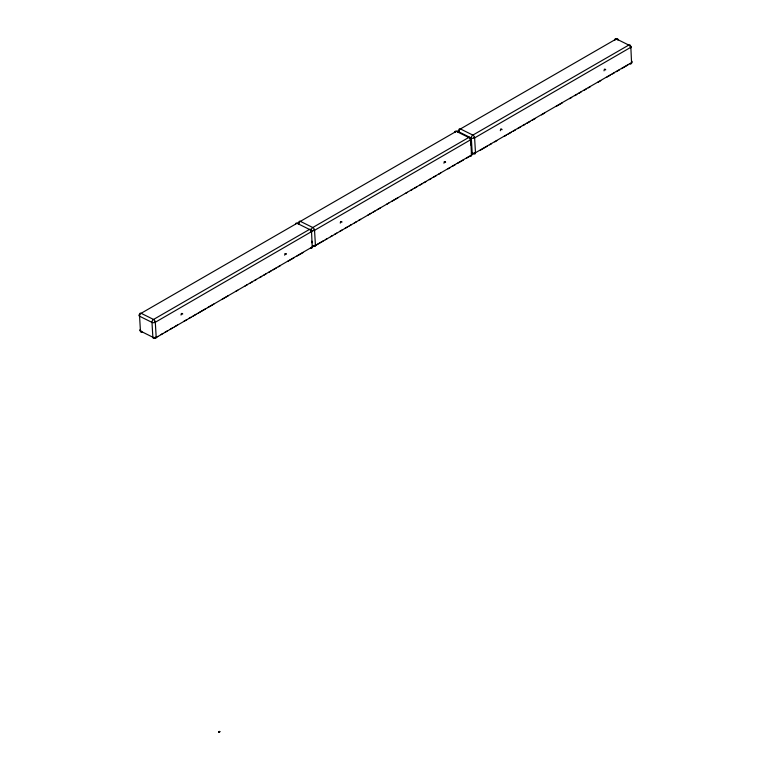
<?xml version="1.0" encoding="UTF-8"?>
<svg xmlns="http://www.w3.org/2000/svg" width="771" height="771" viewBox="0 0 771 771"><rect width="100%" height="100%" fill="white"/><g stroke="black" fill="none" stroke-linecap="round" stroke-linejoin="round"><path stroke-width="1.16" d="M219.003 732.392C219.359 730.542 220.284 732.122 219.041 731.824L219.031 732.45L219.793 731.689M219.176 732.305L219.301 731.409M219.427 732.161C219.388 731.371 218.675 731.814 219.571 731.785M219.523 732.151C218.781 732.248 219.504 731.274 219.08 732.007M219.272 732.305L219.533 731.486M311.523 231.377L312.255 247.558M470.763 139.435L471.505 155.617M630.842 47.021L631.574 63.203M455.083 131.706L454.755 132.487L455.295 131.754M615.152 39.292L614.824 40.073L615.374 39.34M311.677 231.541L155.308 322.259A2.342 1.253 -3.3 0 1 151.993 322.394L139.58 316.226A2.342 1.253 -3.3 0 1 139.58 314.452A2.342 1.359 60 0 1 141.122 313.296L297.047 223.272A2.342 1.446 -63.6 0 1 298.734 223.812M470.917 139.599L314.549 230.317A2.342 1.253 -3.3 0 1 311.233 230.452A2.342 1.446 -63.6 0 0 309.46 229.43L297.047 223.272A2.342 1.359 60 0 0 295.534 223.937M630.996 47.185L474.618 137.903A2.342 1.253 -3.3 0 1 471.312 138.038L458.899 131.87A2.342 1.253 -3.3 0 1 458.899 130.097A2.342 1.359 60 0 1 460.441 128.94L616.366 38.916L628.779 45.075A2.342 1.446 -63.6 0 1 630.553 46.096A2.342 1.253 -3.3 0 1 630.543 47.879A2.342 1.359 60 0 0 628.779 45.075L472.854 135.098A2.342 1.446 -63.6 0 0 471.312 138.038L472.18 152.87A2.342 1.446 -63.6 0 0 473.953 153.882A2.342 1.359 60 0 0 475.485 152.735L631.42 62.711A2.342 1.253 -3.3 0 0 631.796 61.169M155.626 337.814L312.101 247.067A2.342 1.253 -3.3 0 0 312.708 245.824M314.876 245.882L471.341 155.125A2.342 1.253 -3.3 0 0 471.351 153.342M474.946 153.458L475.485 152.735L474.618 137.903A2.342 1.359 60 0 0 472.854 135.098L460.441 128.94A2.342 1.446 -63.6 0 0 458.899 131.87M155.472 337.65L156.176 337.091L155.308 322.259A2.342 1.359 60 0 0 153.535 319.454L141.122 313.296A2.342 1.446 -63.6 0 0 139.58 316.226L140.447 331.058A2.342 1.446 -63.6 0 0 142.221 332.079A2.342 1.359 60 0 1 141.787 331.8M314.722 245.718L315.416 245.149L314.549 230.317A2.342 1.359 60 0 0 312.775 227.512L300.372 221.354A2.342 1.359 60 0 0 298.83 222.511A2.342 1.253 -3.3 0 0 298.223 223.098M474.791 153.294L475.485 152.735A2.342 1.253 -3.3 0 1 472.18 152.87M219.571 731.843L219.089 732.171L219.687 731.496M219.33 732.007L219.186 731.66M219.128 731.814L219.523 732.093M219.089 732.151L219.513 731.958M155.675 337.64L157.756 336.445M160.869 334.643L162.951 333.438M165.033 332.243L167.105 331.038M170.227 329.236L172.309 328.041M174.381 326.837L177.503 325.034M183.739 321.44L186.861 319.637M188.934 318.433L191.015 317.238M193.097 316.033L196.21 314.24M198.292 313.036L205.568 308.834M207.65 307.639L213.885 304.034M222.202 299.235L228.438 295.63M235.714 291.428L237.796 290.233M245.072 286.031L247.154 284.827M250.267 283.024L252.348 281.829M254.43 280.625L256.502 279.43M259.625 277.627L261.706 276.423M263.778 275.228L265.86 274.023M268.983 272.221L271.055 271.026M273.136 269.821L276.259 268.029M278.331 266.824L280.413 265.619M287.689 261.427L293.924 257.822M297.047 256.02L303.282 252.416M312.669 246.402A2.342 1.446 -63.6 0 0 313.874 246.306L323.232 240.899M325.314 239.704L327.396 238.499M330.508 236.697L332.59 235.502M334.672 234.297L336.744 233.102M339.866 231.3L341.948 230.095M345.061 228.303L347.143 227.098M349.224 225.903L351.297 224.698M354.419 222.896L356.501 221.701M358.573 220.496L360.655 219.301M367.931 215.099L371.053 213.297M373.125 212.092L375.207 210.897M377.289 209.693L380.402 207.891M386.647 204.296L388.719 203.091M391.841 201.289L398.077 197.694M405.353 193.492L407.435 192.287M410.548 190.485L412.63 189.29M414.711 188.085L416.793 186.89M419.906 185.088L421.988 183.883M424.069 182.688L426.141 181.484M429.264 179.691L431.346 178.486M433.418 177.282L436.54 175.489M438.622 174.285L440.694 173.089M447.97 168.888L450.052 167.683M452.134 166.488L455.247 164.686M457.328 163.481L463.564 159.886M466.686 158.084L469.799 156.282A2.342 1.359 60 0 0 471.341 155.125L471.698 155.337M480.188 150.287L487.465 146.085M489.546 144.881L491.619 143.685M494.741 141.883L496.823 140.679M504.099 136.486L506.171 135.282M508.253 134.077L511.375 132.284M513.447 131.08L515.529 129.885M517.611 128.68L520.724 126.878M522.805 125.683L524.887 124.478M526.969 123.283L530.082 121.481M532.163 120.276L535.286 118.474M541.521 114.879L544.634 113.077M556.074 106.475L562.31 102.871M569.586 98.669L571.668 97.474M574.78 95.671L576.862 94.467M578.944 93.272L581.016 92.067M584.139 90.274L586.22 89.07M588.292 87.865L590.374 86.67M597.65 82.468L600.773 80.666M607.008 77.071L610.121 75.269M612.203 74.064L614.285 72.869M616.366 71.664L619.479 69.862M621.561 68.667L627.796 65.063M218.81 732.171L219.407 731.65M219.33 732.055L219.388 731.525M604.31 69.217L605.688 69.901A1.176 0.723 -63.6 0 0 604.801 69.39A1.176 0.723 -63.6 0 0 604.03 70.855M500.63 129.065L502.008 129.75A1.176 0.723 -63.6 0 0 501.121 129.239A1.176 0.723 -63.6 0 0 500.35 130.713M444.231 161.631L445.609 162.315A1.176 0.723 -63.6 0 0 444.722 161.804A1.176 0.723 -63.6 0 0 443.951 163.269M340.56 221.489L341.939 222.173A1.176 0.723 -63.6 0 0 341.052 221.662A1.176 0.723 -63.6 0 0 340.281 223.127M284.991 253.572L286.369 254.257A1.176 0.723 -63.6 0 0 285.482 253.746A1.176 0.723 -63.6 0 0 284.711 255.211M181.31 313.421L182.698 314.105A1.176 0.723 -63.6 0 0 181.802 313.595A1.176 0.723 -63.6 0 0 181.031 315.069M218.81 731.93L218.868 732.344M474.011 137.556L474.618 137.903L474.213 137.277M313.942 229.98L314.549 230.317L314.134 229.691M154.701 321.912L155.308 322.259L154.894 321.632M631.767 62.923L631.42 62.711A2.342 1.359 60 0 1 629.878 63.868A2.342 1.446 -63.6 0 0 630.302 63.55M312.457 247.279L312.101 247.067A2.342 1.359 60 0 1 310.559 248.223A2.342 1.446 -63.6 0 0 310.983 247.905M470.676 141.806L470.869 145.102M311.86 241.169L311.956 242.817M618.14 39.938A2.342 1.446 -63.6 0 0 616.366 38.916A2.342 1.359 60 0 0 614.853 39.581M617.089 39.649A2.342 1.253 -3.3 0 1 617.658 39.755M298.454 224.043A2.342 1.253 -3.3 0 1 298.223 223.754M313.874 246.306A2.342 1.359 60 0 0 315.416 245.149A2.342 1.253 -3.3 0 1 312.583 245.467M470.85 138.761A2.342 1.253 -3.3 0 1 470.474 140.293A2.342 1.359 60 0 0 468.701 137.498L456.297 131.33A2.342 1.359 60 0 0 454.784 132.005M458.07 132.352A2.342 1.446 -63.6 0 0 456.297 131.33L300.372 221.354A2.342 1.446 -63.6 0 0 298.849 223.744M470.474 138.51A2.342 1.446 -63.6 0 0 468.701 137.498L312.775 227.512A2.342 1.446 -63.6 0 0 311.233 230.452A2.342 1.253 -3.3 0 1 311.233 232.235A2.342 1.359 60 0 0 309.46 229.43L153.535 319.454A2.342 1.446 -63.6 0 0 151.993 322.394L152.86 337.226A2.342 1.446 -63.6 0 0 154.634 338.238A2.342 1.359 60 0 0 156.176 337.091A2.342 1.253 -3.3 0 1 152.86 337.226L140.447 331.058A2.342 1.253 -3.3 0 1 139.84 329.872M141.382 331.405A2.342 1.359 60 0 1 141.016 330.923"/></g></svg>
